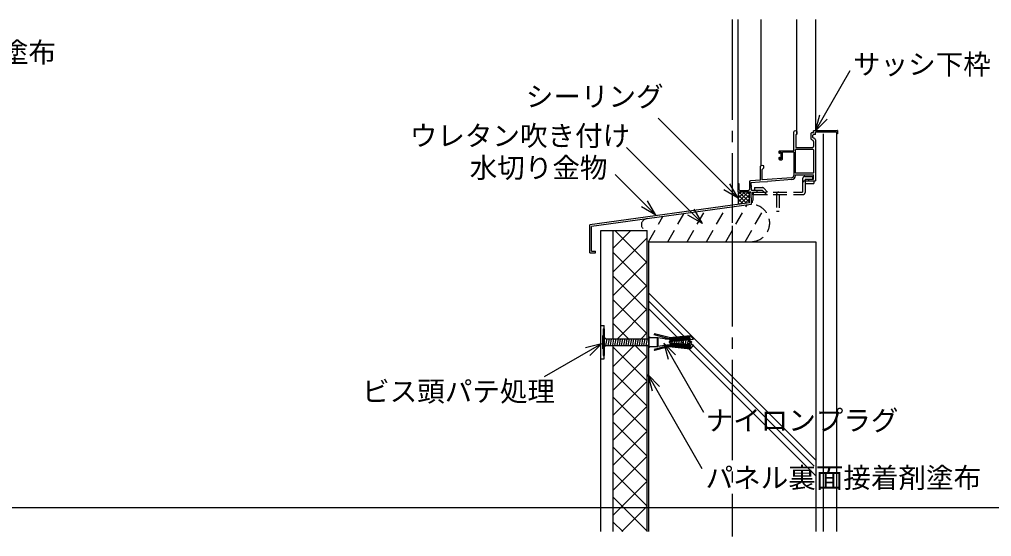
# Model space of a CAD drawing. Units: millimetres, scale not verified. Extents: x 3795 to 7821, y 4568 to 7368.
# Drawn here: x 5155 to 6026, y 6492 to 6956 of the extents above; entities that cross this region are included whole.
import ezdxf
from ezdxf.enums import TextEntityAlignment as Align

# ---------------------------------------------------------------- set-up
doc = ezdxf.new("R2010")
doc.units = ezdxf.units.MM
doc.header["$LTSCALE"] = 10
doc.linetypes.add('CHAIN2', pattern=[12, 9, -1, 1, -1])
doc.linetypes.add('DASHED1', pattern=[1.8, 1.2, -0.6])
for name, color, linetype in [('0-0', 7, 'Continuous'), ('2-1', 7, 'Continuous'), ('2-2', 4, 'Continuous')]:
    doc.layers.add(name, color=color, linetype=linetype)
doc.styles.add('ＭＳ ゴシック', font='')
doc.styles.get('ＭＳ ゴシック').set_extended_font_data('MS Gothic')

msp = doc.modelspace()

# ---------------------------------------------------------------- linework, layer by layer
at = {"layer": '0-0'}
msp.add_line((3820.85, 6518.18), (7820.85, 6518.18), dxfattribs=at)
at = {"layer": '2-1', "linetype": 'CHAIN2'}
for p, q in [((5793.71, 6955.73), (5793.71, 6773.49)), ((5793.71, 6770.58), (5793.71, 6492.18))]:
    msp.add_line(p, q, dxfattribs=at)
at = {"layer": '2-1'}
for p, q in [((5798.71, 6955.73), (5798.71, 6808.49)), ((5819.5, 6955.73), (5819.5, 6824.19)), ((5851.52, 6955.73), (5851.52, 6852.25)), ((5868.33, 6955.73), (5868.33, 6855.73)), ((5868.33, 6855.73), (5899.58, 6909.86)), ((5799.21, 6795.52), (5727.45, 6867.28)), ((5868.33, 6855.73), (5872.21, 6870.22)), ((5868.33, 6855.73), (5878.94, 6866.34)), ((5849.24, 6855.48), (5848.94, 6855.02)), ((5851.92, 6855.02), (5851.62, 6855.48)), ((5887.33, 6855.73), (5866.69, 6855.73)), ((5866.69, 6854.24), (5866.69, 6855.73)), ((5887.82, 6856.23), (5887.33, 6855.73)), ((5888.22, 6856.23), (5887.82, 6856.23)), ((5851.78, 6853.1), (5851.92, 6853.45)), ((5851.92, 6853.45), (5851.92, 6855.02)), ((5865.05, 6854.24), (5864.55, 6853.74)), ((5864.55, 6848.27), (5864.55, 6853.74)), ((5864.55, 6848.27), (5865.05, 6847.77)), ((5865.05, 6854.24), (5866.69, 6854.24)), ((5865.05, 6847.77), (5865.2, 6847.77)), ((5866.69, 6852.6), (5866.19, 6852.1)), ((5866.19, 6849.91), (5866.19, 6852.1)), ((5866.19, 6849.91), (5866.69, 6849.41)), ((5868.33, 6852.6), (5866.69, 6852.6)), ((5866.84, 6849.41), (5866.69, 6849.41)), ((5887.33, 6854.54), (5868.33, 6854.54)), ((5868.33, 6852.6), (5868.33, 6854.54)), ((5868.33, 6852.75), (5868.33, 6853.05)), ((5868.33, 6847.92), (5868.33, 6810.97)), ((5875.33, 6853.24), (5875.33, 6496.59)), ((5887.33, 6854.54), (5887.33, 6853.24)), ((5887.33, 6853.24), (5887.33, 6496.59)), ((5767.17, 6772.67), (5699.04, 6840.81)), ((5836.06, 6837.83), (5835.56, 6837.33)), ((5866.39, 6839.17), (5850.58, 6839.17)), ((5850.58, 6818.23), (5850.58, 6839.17)), ((5866.69, 6838.87), (5866.39, 6839.17)), ((5866.69, 6846.28), (5866.69, 6841.81)), ((5866.69, 6838.87), (5866.69, 6818.23)), ((5835.56, 6837.33), (5835.56, 6836.04)), ((5835.56, 6836.04), (5836.06, 6835.54)), ((5836.06, 6832.16), (5835.56, 6831.66)), ((5835.56, 6831.66), (5835.56, 6830.87)), ((5836.06, 6835.54), (5836.16, 6835.54)), ((5836.16, 6832.16), (5836.06, 6832.16)), ((5836.16, 6835.54), (5836.46, 6835.84)), ((5836.46, 6831.86), (5836.16, 6832.16)), ((5836.75, 6836.83), (5836.46, 6836.53)), ((5836.46, 6835.84), (5836.46, 6836.53)), ((5836.46, 6831.16), (5836.46, 6831.86)), ((5836.46, 6831.16), (5836.75, 6830.87)), ((5836.56, 6829.87), (5838.4, 6829.87)), ((5836.75, 6836.83), (5837.5, 6836.83)), ((5837.5, 6830.87), (5836.75, 6830.87)), ((5837.8, 6836.53), (5837.5, 6836.83)), ((5837.5, 6830.87), (5837.8, 6831.16)), ((5837.8, 6831.16), (5837.8, 6836.53)), ((5838.4, 6829.87), (5838.89, 6830.37)), ((5848.94, 6836.63), (5838.89, 6836.63)), ((5838.89, 6830.37), (5838.89, 6836.63)), ((5848.94, 6836.63), (5848.94, 6815.8)), ((5819.4, 6824.65), (5819.1, 6824.19)), ((5819.1, 6811.72), (5819.1, 6824.19)), ((5820.74, 6821.07), (5821.94, 6822.27)), ((5820.74, 6811.84), (5820.74, 6821.07)), ((5822.08, 6824.19), (5821.79, 6824.65)), ((5821.94, 6822.27), (5822.08, 6822.62)), ((5822.08, 6822.62), (5822.08, 6824.19)), ((5725.47, 6780.24), (5689.06, 6816.64)), ((5819.1, 6811.72), (5810.08, 6811.04)), ((5847.1, 6813.82), (5820.74, 6811.84)), ((5847.22, 6812.18), (5825.32, 6810.54)), ((5850.58, 6818.23), (5850.88, 6817.94)), ((5850.58, 6816.29), (5866.69, 6816.29)), ((5850.58, 6816.29), (5850.58, 6815.8)), ((5866.39, 6817.94), (5850.88, 6817.94)), ((5862.86, 6812.61), (5862.36, 6812.12)), ((5862.36, 6811.47), (5862.36, 6812.12)), ((5866.39, 6817.94), (5866.69, 6818.23)), ((5799.21, 6795.52), (5786.22, 6803.02)), ((5799.21, 6795.52), (5791.71, 6808.51)), ((5800.1, 6808.49), (5798.71, 6808.49)), ((5798.71, 6808.49), (5798.71, 6801.53)), ((5800.1, 6802.92), (5800.1, 6808.49)), ((5800.1, 6802.92), (5800.6, 6802.42)), ((5809.15, 6810.05), (5809.15, 6803.42)), ((5810.8, 6809.45), (5818.24, 6810.01)), ((5810.8, 6807.19), (5810.8, 6809.45)), ((5810.8, 6807.19), (5810.8, 6806.8)), ((5810.8, 6806.2), (5810.8, 6806.8)), ((5810.8, 6806.2), (5810.8, 6805.8)), ((5810.8, 6805.21), (5810.8, 6805.8)), ((5810.8, 6805.21), (5810.8, 6804.81)), ((5810.8, 6804.81), (5810.8, 6802.97)), ((5810.8, 6802.97), (5811.09, 6802.67)), ((5818.24, 6810.01), (5825.32, 6810.54)), ((5862.36, 6811.47), (5862.86, 6810.97)), ((5862.86, 6810.97), (5868.33, 6810.97)), ((5798.71, 6801.53), (5799.21, 6801.03)), ((5810.35, 6801.03), (5799.21, 6801.03)), ((5799.21, 6801.03), (5799.21, 6790)), ((5799.21, 6791.99), (5808.25, 6801.03)), ((5799.21, 6795.52), (5804.71, 6801.03)), ((5799.21, 6799.06), (5801.18, 6801.03)), ((5799.21, 6798.39), (5806.57, 6791.03)), ((5799.21, 6794.85), (5803.47, 6790.59)), ((5800.1, 6801.03), (5809.15, 6791.98)), ((5800.6, 6802.42), (5808.16, 6802.42)), ((5801.01, 6790.25), (5809.15, 6798.39)), ((5803.64, 6801.03), (5809.15, 6795.52)), ((5805.12, 6790.82), (5809.15, 6794.85)), ((5807.17, 6801.03), (5809.15, 6799.06)), ((5809.15, 6791.38), (5809.15, 6800.73)), ((5810.65, 6800.73), (5809.15, 6800.73)), ((5810.65, 6800.73), (5810.35, 6801.03)), ((5810.65, 6796.25), (5810.65, 6800.73)), ((5810.65, 6795.86), (5810.65, 6796.25)), ((5811.09, 6802.67), (5815.62, 6802.67)), ((5812.14, 6801.03), (5811.84, 6800.73)), ((5812.14, 6801.03), (5815.62, 6801.03)), ((5816.12, 6802.17), (5815.62, 6802.67)), ((5815.62, 6801.03), (5816.12, 6801.53)), ((5816.12, 6801.53), (5816.12, 6802.17)), ((5809.15, 6791.38), (5666.21, 6771.49)), ((5725.47, 6780.24), (5712.48, 6787.74)), ((5725.47, 6780.24), (5717.97, 6793.23)), ((5767.17, 6772.67), (5759.67, 6785.66)), ((5799.21, 6791.32), (5800.36, 6790.16)), ((5811.84, 6791.49), (5810.65, 6791.49)), ((5811.84, 6791.49), (5811.84, 6793.57)), ((5811.84, 6793.57), (5812.34, 6793.57)), ((5767.17, 6772.67), (5754.18, 6780.17)), ((5666.21, 6746.49), (5666.21, 6771.49)), ((5667.71, 6747.99), (5667.71, 6770.09)), ((5676.21, 6496.59), (5676.21, 6766.49)), ((5676.21, 6766.49), (5717.71, 6766.49)), ((5687.21, 6669.49), (5687.21, 6766.49)), ((5687.21, 6750.66), (5703.04, 6766.49)), ((5687.21, 6729.45), (5717.71, 6759.95)), ((5717.71, 6737.51), (5688.74, 6766.49)), ((5717.71, 6669.49), (5717.71, 6766.49)), ((5718.71, 6756.49), (5718.71, 6496.59)), ((5666.21, 6746.49), (5671.21, 6746.49)), ((5667.71, 6747.99), (5671.21, 6747.99)), ((5671.21, 6746.49), (5671.21, 6747.99)), ((5717.71, 6716.3), (5687.21, 6746.8)), ((5687.21, 6708.24), (5717.71, 6738.74)), ((5717.71, 6695.09), (5687.21, 6725.59)), ((5687.21, 6687.02), (5717.71, 6717.52)), ((5718.71, 6710.64), (5868.71, 6560.64)), ((5717.71, 6673.88), (5687.21, 6704.38)), ((5718.71, 6703.57), (5867.12, 6555.16)), ((5690.89, 6669.49), (5717.71, 6696.31)), ((5718.71, 6696.5), (5868.71, 6546.5)), ((5676.21, 6681.49), (5679.21, 6681.49)), ((5679.21, 6651.49), (5679.21, 6681.49)), ((5700.89, 6669.49), (5687.21, 6683.16)), ((5677.71, 6672.49), (5678.21, 6671.99)), ((5677.71, 6672.49), (5677.71, 6660.49)), ((5678.21, 6678.49), (5679.21, 6678.49)), ((5678.21, 6678.49), (5678.21, 6654.49)), ((5679.21, 6678.49), (5679.21, 6654.49)), ((5724.21, 6673.99), (5723.95, 6673.02)), ((5737.21, 6669.45), (5723.95, 6673.02)), ((5737.21, 6670.49), (5724.21, 6673.99)), ((5737.21, 6670.49), (5756.21, 6672.49)), ((5754.14, 6668.53), (5753.75, 6672.23)), ((5755.14, 6668.62), (5754.75, 6672.33)), ((5756.13, 6668.71), (5755.74, 6672.44)), ((5759.21, 6668.99), (5756.21, 6672.49)), ((5676.75, 6665.09), (5625.43, 6635.46)), ((5676.75, 6665.09), (5662.26, 6661.21)), ((5676.75, 6665.09), (5666.14, 6654.48)), ((5679.21, 6670.99), (5680.71, 6669.49)), ((5679.21, 6661.99), (5680.71, 6663.49)), ((5680.71, 6669.49), (5719.21, 6669.49)), ((5680.71, 6663.49), (5681.77, 6669.49)), ((5680.71, 6663.49), (5719.21, 6663.49)), ((5682.71, 6663.49), (5683.77, 6669.49)), ((5684.71, 6663.49), (5685.77, 6669.49)), ((5686.71, 6663.49), (5687.77, 6669.49)), ((5687.21, 6644.6), (5706.1, 6663.49)), ((5687.21, 6496.59), (5687.21, 6663.49)), ((5688.71, 6663.49), (5689.77, 6669.49)), ((5690.71, 6663.49), (5691.77, 6669.49)), ((5692.71, 6663.49), (5693.77, 6669.49)), ((5694.71, 6663.49), (5695.77, 6669.49)), ((5696.71, 6663.49), (5697.77, 6669.49)), ((5698.71, 6663.49), (5699.77, 6669.49)), ((5700.71, 6663.49), (5701.77, 6669.49)), ((5702.71, 6663.49), (5703.77, 6669.49)), ((5704.71, 6663.49), (5705.77, 6669.49)), ((5706.71, 6663.49), (5707.77, 6669.49)), ((5717.71, 6652.66), (5706.89, 6663.49)), ((5708.71, 6663.49), (5709.77, 6669.49)), ((5710.71, 6663.49), (5711.77, 6669.49)), ((5712.71, 6663.49), (5713.77, 6669.49)), ((5714.71, 6663.49), (5715.77, 6669.49)), ((5716.71, 6663.49), (5717.77, 6669.49)), ((5717.71, 6496.59), (5717.71, 6663.49)), ((5718.71, 6663.49), (5719.21, 6666.32)), ((5719.21, 6671.49), (5720.21, 6670.49)), ((5719.21, 6671.49), (5719.21, 6661.49)), ((5720.21, 6670.49), (5727.21, 6670.49)), ((5737.21, 6663.52), (5723.95, 6659.95)), ((5726.71, 6670.49), (5726.71, 6662.49)), ((5727.21, 6670.49), (5727.21, 6662.49)), ((5727.21, 6670.49), (5737.21, 6668.99)), ((5737.21, 6663.99), (5727.21, 6662.49)), ((5732.45, 6665.56), (5768.22, 6603.61)), ((5732.45, 6665.56), (5736.33, 6651.07)), ((5732.45, 6665.56), (5743.06, 6654.95)), ((5733.88, 6669.49), (5737.08, 6669.49)), ((5733.88, 6663.49), (5737.08, 6663.49)), ((5737.21, 6669.45), (5737.21, 6668.99)), ((5737.21, 6666.99), (5759.21, 6668.99)), ((5737.21, 6666.99), (5737.21, 6665.99)), ((5737.21, 6665.99), (5759.21, 6663.99)), ((5737.21, 6663.99), (5737.21, 6663.52)), ((5738.21, 6667.08), (5737.84, 6670.55)), ((5738.21, 6665.9), (5737.84, 6662.42)), ((5738.14, 6665.9), (5738.35, 6667.09)), ((5739.2, 6667.17), (5738.84, 6670.65)), ((5739.2, 6665.81), (5738.84, 6662.33)), ((5740.2, 6667.26), (5739.83, 6670.76)), ((5740.2, 6665.72), (5739.83, 6662.21)), ((5740.11, 6665.73), (5740.38, 6667.28)), ((5741.19, 6667.35), (5740.82, 6670.87)), ((5741.19, 6665.63), (5740.82, 6662.11)), ((5742.19, 6667.44), (5741.82, 6670.97)), ((5742.19, 6665.54), (5741.82, 6662)), ((5742.07, 6665.55), (5742.41, 6667.46)), ((5743.19, 6667.53), (5742.81, 6671.08)), ((5743.19, 6665.45), (5742.81, 6661.9)), ((5744.18, 6667.62), (5743.81, 6671.18)), ((5744.18, 6665.35), (5743.81, 6661.79)), ((5744.04, 6665.37), (5744.44, 6667.65)), ((5745.18, 6667.71), (5744.8, 6671.29)), ((5745.18, 6665.26), (5744.8, 6661.69)), ((5746.17, 6667.8), (5745.8, 6671.39)), ((5746.17, 6665.17), (5745.8, 6661.58)), ((5746.01, 6665.19), (5746.48, 6667.83)), ((5747.17, 6667.89), (5746.79, 6671.5)), ((5747.17, 6665.08), (5746.79, 6661.48)), ((5748.17, 6667.98), (5747.79, 6671.6)), ((5748.17, 6664.99), (5747.79, 6661.38)), ((5747.98, 6665.01), (5748.51, 6668.02)), ((5749.16, 6668.07), (5748.78, 6671.71)), ((5749.16, 6664.9), (5748.78, 6661.27)), ((5750.16, 6668.17), (5749.77, 6671.81)), ((5750.16, 6664.81), (5749.77, 6661.17)), ((5749.95, 6664.83), (5750.54, 6668.2)), ((5751.15, 6668.26), (5750.77, 6671.92)), ((5751.15, 6664.72), (5750.77, 6661.06)), ((5752.15, 6668.35), (5751.76, 6672.02)), ((5752.15, 6664.63), (5751.76, 6660.96)), ((5751.92, 6664.65), (5752.57, 6668.38)), ((5753.15, 6668.44), (5752.76, 6672.12)), ((5753.15, 6664.54), (5752.76, 6660.85)), ((5754.14, 6664.45), (5753.75, 6660.75)), ((5753.88, 6664.47), (5754.56, 6668.31)), ((5757.71, 6666.49), (5754.17, 6668.53)), ((5757.75, 6666.51), (5754.17, 6664.45)), ((5755.14, 6664.36), (5754.75, 6660.64)), ((5756.13, 6664.27), (5755.74, 6660.54)), ((5759.21, 6663.99), (5756.21, 6660.49)), ((5677.71, 6660.49), (5678.21, 6660.99)), ((5717.71, 6631.45), (5687.21, 6661.95)), ((5720.21, 6662.49), (5719.21, 6661.49)), ((5720.21, 6662.49), (5727.21, 6662.49)), ((5723.95, 6659.95), (5724.21, 6658.99)), ((5737.21, 6662.49), (5724.21, 6658.99)), ((5737.21, 6662.49), (5756.21, 6660.49)), ((5676.21, 6651.49), (5679.21, 6651.49)), ((5678.21, 6654.49), (5679.21, 6654.49)), ((5687.21, 6623.38), (5717.71, 6653.88)), ((5717.71, 6609.05), (5687.21, 6639.55)), ((5718.16, 6637.38), (5766.71, 6553.29)), ((5718.16, 6637.38), (5722.05, 6622.89)), ((5718.16, 6637.38), (5728.77, 6626.78)), ((5687.21, 6600.98), (5717.71, 6631.48)), ((5717.71, 6586.65), (5687.21, 6617.15)), ((5687.21, 6578.58), (5717.71, 6609.08)), ((5717.71, 6564.25), (5687.21, 6594.75)), ((5687.21, 6556.18), (5717.71, 6586.68)), ((5717.71, 6541.85), (5687.21, 6572.35)), ((5687.21, 6533.78), (5717.71, 6564.28)), ((5717.71, 6519.45), (5687.21, 6549.95)), ((5687.21, 6511.38), (5717.71, 6541.88)), ((5717.71, 6497.05), (5687.21, 6527.55)), ((5694.82, 6496.59), (5717.71, 6519.48)), ((5695.77, 6496.59), (5687.21, 6505.15)), ((5717.22, 6496.59), (5717.71, 6497.08))]:
    msp.add_line(p, q, dxfattribs=at)
at = {"layer": '2-1', "linetype": 'DASHED1'}
for p, q in [((5856.89, 6812.91), (5856.89, 6801.03)), ((5858.88, 6814.9), (5865.84, 6814.9)), ((5859.18, 6812.61), (5859.18, 6800.73)), ((5859.18, 6812.61), (5865.84, 6812.61)), ((5865.84, 6814.9), (5865.84, 6812.61)), ((5813.63, 6804.96), (5820.81, 6804.96)), ((5813.63, 6804.96), (5813.63, 6802.67)), ((5822.22, 6804.37), (5825.56, 6801.03)), ((5858.88, 6810.97), (5866.84, 6810.97)), ((5859.18, 6808.69), (5866.84, 6808.69)), ((5866.84, 6810.97), (5866.84, 6808.69)), ((5812.64, 6801.03), (5856.89, 6801.03)), ((5812.64, 6801.03), (5812.64, 6798.74)), ((5812.64, 6798.74), (5857.19, 6798.74)), ((5813.63, 6802.67), (5820.69, 6802.67)), ((5820.69, 6802.67), (5824.03, 6799.32)), ((5833.52, 6799.04), (5833.52, 6783.82)), ((5835.81, 6798.74), (5835.81, 6783.82)), ((5770.7, 6756.49), (5788.23, 6786.86)), ((5788.02, 6756.49), (5807.14, 6789.61)), ((5805.34, 6756.49), (5822.07, 6785.48)), ((5718.73, 6756.49), (5731.73, 6779)), ((5736.05, 6756.49), (5750.56, 6781.62)), ((5753.37, 6756.49), (5769.4, 6784.24)), ((5833.52, 6783.82), (5835.81, 6783.82)), ((5712.1, 6669.49), (5717.71, 6675.1))]:
    msp.add_line(p, q, dxfattribs=at)
at = {"layer": '2-1'}
for points in [[(5888.22, 6856.23), (5888.22, 6853.24), (5887.33, 6853.24)], [(5836.06, 6837.83), (5848.94, 6837.83), (5848.94, 6855.02)], [(5851.78, 6853.1), (5850.93, 6852.25), (5850.93, 6840.81), (5865.7, 6840.81)], [(5862.86, 6812.61), (5866.69, 6812.61), (5866.69, 6816.29)], [(5810.65, 6795.86), (5810.65, 6789.98), (5667.71, 6770.09)], [(5811.84, 6800.73), (5811.84, 6798.54), (5812.34, 6798.54), (5812.34, 6793.57)], [(5718.71, 6756.49), (5868.71, 6756.49), (5868.71, 6496.59)]]:
    msp.add_lwpolyline(points, dxfattribs=at)
for centre, radius, start, end in [((5850.43, 6852.75), 2.98, 66.42146, 113.57852), ((5865.2, 6846.28), 1.49, 0, 90), ((5866.84, 6847.92), 1.49, 0, 90), ((5865.7, 6841.81), 0.995, 269.99998, 0), ((5836.56, 6830.87), 0.995, 180, 269.99998), ((5820.59, 6821.91), 2.98, 66.42146, 113.57852), ((5846.95, 6815.8), 1.99, 274.28922, 0), ((5846.95, 6815.8), 3.63, 274.28899, 0), ((5808.16, 6803.42), 0.995, 269.99998, 0), ((5810.15, 6810.05), 0.995, 94.28972, 180)]:
    msp.add_arc(centre, radius, start, end, dxfattribs=at)
at = {"layer": '2-1', "linetype": 'DASHED1'}
for centre, radius, start, end in [((5858.88, 6812.91), 1.99, 89.99997, 179.99995), ((5820.81, 6802.97), 1.99, 45.00029, 90.00035), ((5858.88, 6808.98), 1.99, 89.99997, 179.99995), ((5825.44, 6800.73), 1.99, 224.99973, 269.99963), ((5835.51, 6799.04), 1.99, 89.99997, 179.99995), ((5857.19, 6800.73), 1.99, 270.00002, 0), ((5810.65, 6773.24), 16.75, 270, 90), ((5717.71, 6771.77), 5.28, 90, 270)]:
    msp.add_arc(centre, radius, start, end, dxfattribs=at)
at = {"layer": '2-2'}
msp.add_line((5679.21, 6666.43), (5679.21, 6666.55), dxfattribs=at)

# ---------------------------------------------------------------- texts
at = {"layer": '2-1', "style": 'ＭＳ ゴシック'}
for s, p in [('パネル裏面接着剤塗布', (4941.03, 6911.76)), ('サッシ下枠', (5902.09, 6901.07)), ('シーリング', (5608.88, 6872.16)), ('ウレタン吹き付け', (5504.88, 6836.98)), ('水切り金物', (5558.57, 6808.31)), ('ビス頭パテ処理', (5462.2, 6607.86)), ('ナイロンプラグ', (5769.93, 6581.83)), ('パネル裏面接着剤塗布', (5769.96, 6530.46))]:
    msp.add_text(s, height=18.1, dxfattribs=at).set_placement(p, align=Align.BOTTOM_LEFT)

doc.saveas('drawing.dxf')
